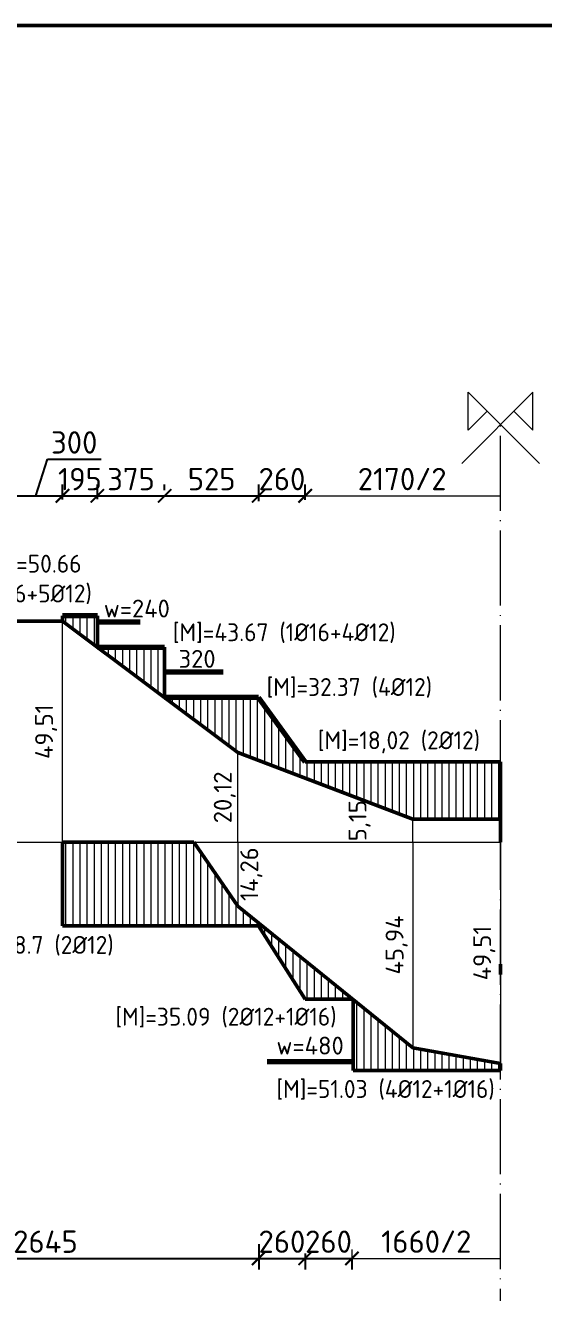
# Model space of a CAD drawing. Header units: millimetres. Extents: x 0 to 4970, y -594 to 1412.
# Drawn here: x 2619.5 to 2677.5, y 439 to 580.8 of the extents above; entities that cross this region are included whole.
import ezdxf

# ---------------------------------------------------------------- set-up
doc = ezdxf.new("R2010")
doc.units = ezdxf.units.MM
doc.header["$LTSCALE"] = 0.35
doc.header["$PDMODE"] = 3
doc.linetypes.add('ACAD_ISO04W100', pattern=[30, 24, -3, 0, -3])
doc.layers.get('0').update_dxf_attribs({"lineweight": 50})
for name, color, linetype, lineweight in [('Cot thep', 2, 'Continuous', 70), ('Cotthepcat', 3, 'Continuous', 70), ('DuongBaoBieuDo', 2, 'Continuous', 50), ('Kich Thuoc', 1, 'Continuous', 20), ('Ky Hieu', 4, 'Continuous', 20), ('Text', 40, 'Continuous', 20), ('Truc', 3, 'ACAD_ISO04W100', 20)]:
    doc.layers.add(name, color=color, linetype=linetype, lineweight=lineweight)
doc.styles.get("Standard").update_dxf_attribs({"font": 'isocpeur.ttf'})
doc.styles.add('VN', font='')
doc.styles.get('VN').set_extended_font_data('TCVN 7284')
doc.dimstyles.new('Dim50', dxfattribs={"dimtxt": 2.5, "dimasz": 1.5, "dimexe": 1.25, "dimexo": 0.625, "dimtad": 1, "dimlfac": 50, "dimtxsty": 'Standard', "dimblk": 'ARCHTICK', "dimcen": 2.5, "dimadec": 0, "dimazin": 0, "dimtfac": 1, "dimtmove": 0, "dimatfit": 3, "dimfxl": 1, "dimarcsym": 0})
doc.dimstyles.new('Dim50KT', dxfattribs={"dimtxt": 2.5, "dimasz": 1.5, "dimexe": 1.25, "dimexo": 0.625, "dimtad": 1, "dimlfac": 50, "dimtxsty": 'Standard', "dimblk": 'ARCHTICK', "dimcen": 2.5, "dimse1": 1, "dimse2": 1, "dimsd1": 1, "dimsd2": 1, "dimadec": 0, "dimazin": 0, "dimtfac": 1, "dimtmove": 0, "dimatfit": 3, "dimfxl": 1, "dimarcsym": 0})
doc.dimstyles.new('DimBDB2', dxfattribs={"dimtxt": 2, "dimasz": 1.5, "dimexe": 1.25, "dimexo": 0.625, "dimtad": 1, "dimlfac": 2, "dimtxsty": 'Standard', "dimblk": 'ARCHTICK', "dimcen": 2.5, "dimse1": 1, "dimse2": 1, "dimsd1": 1, "dimsd2": 1, "dimadec": 0, "dimazin": 0, "dimtfac": 1, "dimtmove": 0, "dimatfit": 3, "dimfxl": 1, "dimarcsym": 0})
pattern_1 = [(90, (2062.1005, -43.4163), (-0.79375, 5e-17), [])]

# ---------------------------------------------------------------- blocks, each defined once
blk = doc.blocks.new('*D1211')
at = {"layer": 'Defpoints', "color": 0}
for p in [(2623.69, 514.16), (2623.69, 489.4), (2623.69, 489.4)]:
    blk.add_point(p, dxfattribs=at)
at = {"layer": 'Kich Thuoc', "color": 0, "insert": (2621.86, 501.78), "char_height": 2, "attachment_point": 5, "rotation": 90}
blk.add_mtext('49,51', dxfattribs=at)
blk = doc.blocks.new('_ArchTick')
at = {"color": 0, "linetype": 'ByBlock', "const_width": 0.15}
blk.add_lwpolyline([(-0.5, -0.5), (0.5, 0.5)], dxfattribs=at)
blk = doc.blocks.new('*D1212')
at = {"layer": 'Defpoints', "color": 0}
for p in [(2643.29, 499.46), (2643.29, 489.4), (2643.66, 489.4)]:
    blk.add_point(p, dxfattribs=at)
at = {"layer": 'Kich Thuoc', "color": 0, "insert": (2641.84, 494.43), "char_height": 2, "attachment_point": 5, "rotation": 90}
blk.add_mtext('20,12', dxfattribs=at)
blk = doc.blocks.new('*D1213')
at = {"layer": 'Defpoints', "color": 0}
for p in [(2643.29, 489.4), (2643.29, 482.28), (2646.64, 482.28)]:
    blk.add_point(p, dxfattribs=at)
at = {"layer": 'Kich Thuoc', "color": 0, "insert": (2644.81, 485.84), "char_height": 2, "attachment_point": 5, "rotation": 90}
blk.add_mtext('14,26', dxfattribs=at)
blk = doc.blocks.new('*D1154')
at = {"layer": 'Defpoints', "color": 0}
for p in [(2664.72, 493.11), (2658.75, 490.54), (2664.72, 490.54)]:
    blk.add_point(p, dxfattribs=at)
at = {"layer": 'Kich Thuoc', "color": 0, "insert": (2656.92, 491.82), "char_height": 2, "attachment_point": 5, "rotation": 90}
blk.add_mtext('5,15', dxfattribs=at)
blk = doc.blocks.new('*D1214')
at = {"layer": 'Defpoints', "color": 0}
for p in [(2662.89, 489.4), (2662.89, 466.43), (2662.89, 466.43)]:
    blk.add_point(p, dxfattribs=at)
at = {"layer": 'Kich Thuoc', "color": 0, "insert": (2661.06, 477.92), "char_height": 2, "attachment_point": 5, "rotation": 90}
blk.add_mtext('45,94', dxfattribs=at)
blk = doc.blocks.new('*D1215')
at = {"layer": 'Defpoints', "color": 0}
for p in [(2672.69, 489.4), (2672.69, 464.65), (2672.69, 464.65)]:
    blk.add_point(p, dxfattribs=at)
at = {"layer": 'Kich Thuoc', "color": 0, "insert": (2670.86, 477.02), "char_height": 2, "attachment_point": 5, "rotation": 90}
blk.add_mtext('49,51', dxfattribs=at)
blk = doc.blocks.new('*D1160')
at = {"layer": 'Defpoints', "color": 0}
for p in [(2617.69, 528.03), (2623.69, 528.16), (2623.69, 527.41)]:
    blk.add_point(p, dxfattribs=at)
at = {"layer": 'Kich Thuoc', "color": 0, "lineweight": -2}
for p, q in [((2620.69, 528.16), (2622, 532.25)), ((2622, 532.25), (2628, 532.25)), ((2617.69, 528.66), (2617.69, 529.41)), ((2623.69, 528.03), (2623.69, 529.41)), ((2617.69, 528.16), (2623.69, 528.16))]:
    blk.add_line(p, q, dxfattribs=at)
at = {"layer": 'Kich Thuoc', "color": 0, "lineweight": -2, "xscale": 1.5, "yscale": 1.5, "zscale": 1.5, "rotation": 180}
blk.add_blockref('_ArchTick', (2617.69, 528.16), dxfattribs=at)
at = {"layer": 'Kich Thuoc', "color": 0, "lineweight": -2, "xscale": 1.5, "yscale": 1.5, "zscale": 1.5}
blk.add_blockref('_ArchTick', (2623.69, 528.16), dxfattribs=at)
at = {"layer": 'Kich Thuoc', "color": 0, "insert": (2625, 534.13), "char_height": 2.5, "attachment_point": 5}
blk.add_mtext('300', dxfattribs=at)
blk = doc.blocks.new('*D1137')
at = {"layer": 'Defpoints', "color": 0}
for p in [(2627.59, 528.16), (2623.69, 527.12), (2627.59, 527.18)]:
    blk.add_point(p, dxfattribs=at)
at = {"layer": 'Kich Thuoc', "color": 0, "lineweight": -2}
for p, q in [((2623.69, 527.75), (2623.69, 529.41)), ((2627.59, 527.8), (2627.59, 529.41)), ((2623.69, 528.16), (2627.59, 528.16))]:
    blk.add_line(p, q, dxfattribs=at)
at = {"layer": 'Kich Thuoc', "color": 0, "lineweight": -2, "xscale": 1.5, "yscale": 1.5, "zscale": 1.5, "rotation": 180}
blk.add_blockref('_ArchTick', (2623.69, 528.16), dxfattribs=at)
at = {"layer": 'Kich Thuoc', "color": 0, "lineweight": -2, "xscale": 1.5, "yscale": 1.5, "zscale": 1.5}
blk.add_blockref('_ArchTick', (2627.59, 528.16), dxfattribs=at)
at = {"layer": 'Kich Thuoc', "color": 0, "insert": (2625.64, 530.03), "char_height": 2.5, "attachment_point": 5}
blk.add_mtext('195', dxfattribs=at)
blk = doc.blocks.new('_None')
blk = doc.blocks.new('*D1138')
at = {"layer": 'Defpoints', "color": 0}
for p in [(2627.59, 528.16), (2635.11, 528.16), (2635.11, 528.16)]:
    blk.add_point(p, dxfattribs=at)
at = {"layer": 'Kich Thuoc', "color": 0, "lineweight": -2}
for p, q in [((2627.59, 528.78), (2627.59, 529.41)), ((2635.11, 528.78), (2635.11, 529.41)), ((2627.59, 528.16), (2635.11, 528.16))]:
    blk.add_line(p, q, dxfattribs=at)
at = {"layer": 'Kich Thuoc', "color": 0, "lineweight": -2, "xscale": 1.5, "yscale": 1.5, "zscale": 1.5, "rotation": 180}
blk.add_blockref('_ArchTick', (2627.59, 528.16), dxfattribs=at)
at = {"layer": 'Kich Thuoc', "color": 0, "lineweight": -2, "xscale": 1.5, "yscale": 1.5, "zscale": 1.5}
blk.add_blockref('_ArchTick', (2635.11, 528.16), dxfattribs=at)
at = {"layer": 'Kich Thuoc', "color": 0, "insert": (2631.35, 530.03), "char_height": 2.5, "attachment_point": 5}
blk.add_mtext('375', dxfattribs=at)
blk = doc.blocks.new('*D1139')
at = {"layer": 'Defpoints', "color": 0}
for p in [(2635.11, 528.16), (2645.63, 528.16), (2645.63, 526.94)]:
    blk.add_point(p, dxfattribs=at)
at = {"layer": 'Kich Thuoc', "color": 0, "lineweight": -2}
for p, q in [((2635.11, 528.78), (2635.11, 529.41)), ((2645.63, 527.56), (2645.63, 529.41)), ((2635.11, 528.16), (2645.63, 528.16))]:
    blk.add_line(p, q, dxfattribs=at)
at = {"layer": 'Kich Thuoc', "color": 0, "lineweight": -2, "xscale": 1.5, "yscale": 1.5, "zscale": 1.5, "rotation": 180}
blk.add_blockref('_ArchTick', (2635.11, 528.16), dxfattribs=at)
at = {"layer": 'Kich Thuoc', "color": 0, "lineweight": -2, "xscale": 1.5, "yscale": 1.5, "zscale": 1.5}
blk.add_blockref('_ArchTick', (2645.63, 528.16), dxfattribs=at)
at = {"layer": 'Kich Thuoc', "color": 0, "insert": (2640.37, 530.03), "char_height": 2.5, "attachment_point": 5}
blk.add_mtext('525', dxfattribs=at)
blk = doc.blocks.new('*D1140')
at = {"layer": 'Defpoints', "color": 0}
for p in [(2645.63, 528.16), (2650.83, 528.16), (2650.83, 527.08)]:
    blk.add_point(p, dxfattribs=at)
at = {"layer": 'Kich Thuoc', "color": 0, "lineweight": -2}
for p, q in [((2645.63, 528.78), (2645.63, 529.41)), ((2650.83, 527.7), (2650.83, 529.41)), ((2645.63, 528.16), (2650.83, 528.16))]:
    blk.add_line(p, q, dxfattribs=at)
at = {"layer": 'Kich Thuoc', "color": 0, "lineweight": -2, "xscale": 1.5, "yscale": 1.5, "zscale": 1.5, "rotation": 180}
blk.add_blockref('_ArchTick', (2645.63, 528.16), dxfattribs=at)
at = {"layer": 'Kich Thuoc', "color": 0, "lineweight": -2, "xscale": 1.5, "yscale": 1.5, "zscale": 1.5}
blk.add_blockref('_ArchTick', (2650.83, 528.16), dxfattribs=at)
at = {"layer": 'Kich Thuoc', "color": 0, "insert": (2648.23, 530.03), "char_height": 2.5, "attachment_point": 5}
blk.add_mtext('260', dxfattribs=at)
blk = doc.blocks.new('*D1144')
at = {"layer": 'Defpoints', "color": 0}
for p in [(2629.6, 513.93), (2634.4, 513.93), (2634.4, 513.93)]:
    blk.add_point(p, dxfattribs=at)
at = {"layer": 'Kich Thuoc', "color": 0, "insert": (2632, 515.55), "char_height": 2.5, "attachment_point": 5}
blk.add_mtext('{\\H0.8x;w=240}', dxfattribs=at)
blk = doc.blocks.new('*D1145')
at = {"layer": 'Defpoints', "color": 0}
for p in [(2635.33, 508.3), (2641.73, 508.3), (2641.73, 508.3)]:
    blk.add_point(p, dxfattribs=at)
at = {"layer": 'Kich Thuoc', "color": 0, "insert": (2638.74, 509.92), "char_height": 2.5, "attachment_point": 5}
blk.add_mtext('{\\H0.8x;320}', dxfattribs=at)
blk = doc.blocks.new('*D1147')
at = {"layer": 'Defpoints', "color": 0}
for p in [(2646.58, 465.08), (2656.18, 465.03), (2656.18, 465.03)]:
    blk.add_point(p, dxfattribs=at)
at = {"layer": 'Kich Thuoc', "color": 0, "insert": (2651.38, 466.66), "char_height": 2.5, "attachment_point": 5}
blk.add_mtext('{\\H0.8x;w=480}', dxfattribs=at)
blk = doc.blocks.new('*D2414')
at = {"layer": 'Defpoints', "color": 0}
for p in [(2645.63, 444.46), (2650.83, 444.04), (2650.83, 442.86)]:
    blk.add_point(p, dxfattribs=at)
at = {"layer": 'Kich Thuoc', "color": 0, "lineweight": -2}
for p, q in [((2645.63, 443.84), (2645.63, 441.61)), ((2645.63, 442.86), (2650.83, 442.86)), ((2650.83, 443.41), (2650.83, 441.61))]:
    blk.add_line(p, q, dxfattribs=at)
at = {"layer": 'Kich Thuoc', "color": 0, "lineweight": -2, "xscale": 1.5, "yscale": 1.5, "zscale": 1.5, "rotation": 180}
blk.add_blockref('_ArchTick', (2645.63, 442.86), dxfattribs=at)
at = {"layer": 'Kich Thuoc', "color": 0, "lineweight": -2, "xscale": 1.5, "yscale": 1.5, "zscale": 1.5}
blk.add_blockref('_ArchTick', (2650.83, 442.86), dxfattribs=at)
at = {"layer": 'Kich Thuoc', "color": 0, "insert": (2648.23, 444.73), "char_height": 2.5, "attachment_point": 5}
blk.add_mtext('260', dxfattribs=at)
blk = doc.blocks.new('*D2415')
at = {"layer": 'Defpoints', "color": 0}
for p in [(2645.63, 445.09), (2597.94, 442.86), (2645.63, 442.86)]:
    blk.add_point(p, dxfattribs=at)
at = {"layer": 'Kich Thuoc', "color": 0, "lineweight": -2}
for p, q in [((2597.94, 443.48), (2597.94, 444.11)), ((2645.63, 444.46), (2645.63, 441.61)), ((2597.94, 442.86), (2645.63, 442.86))]:
    blk.add_line(p, q, dxfattribs=at)
at = {"layer": 'Kich Thuoc', "color": 0, "lineweight": -2, "xscale": 1.5, "yscale": 1.5, "zscale": 1.5, "rotation": 180}
blk.add_blockref('_ArchTick', (2597.94, 442.86), dxfattribs=at)
at = {"layer": 'Kich Thuoc', "color": 0, "lineweight": -2, "xscale": 1.5, "yscale": 1.5, "zscale": 1.5}
blk.add_blockref('_ArchTick', (2645.63, 442.86), dxfattribs=at)
at = {"layer": 'Kich Thuoc', "color": 0, "insert": (2621.78, 444.73), "char_height": 2.5, "attachment_point": 5}
blk.add_mtext('2645', dxfattribs=at)
blk = doc.blocks.new('*D2413')
at = {"layer": 'Defpoints', "color": 0}
for p in [(2650.83, 443.41), (2656.06, 443.41), (2656.06, 442.86)]:
    blk.add_point(p, dxfattribs=at)
at = {"layer": 'Kich Thuoc', "color": 0, "lineweight": -2}
for p, q in [((2650.83, 442.86), (2656.06, 442.86)), ((2650.83, 442.79), (2650.83, 441.61)), ((2656.06, 442.79), (2656.06, 441.61))]:
    blk.add_line(p, q, dxfattribs=at)
at = {"layer": 'Kich Thuoc', "color": 0, "lineweight": -2, "xscale": 1.5, "yscale": 1.5, "zscale": 1.5, "rotation": 180}
blk.add_blockref('_ArchTick', (2650.83, 442.86), dxfattribs=at)
at = {"layer": 'Kich Thuoc', "color": 0, "lineweight": -2, "xscale": 1.5, "yscale": 1.5, "zscale": 1.5}
blk.add_blockref('_ArchTick', (2656.06, 442.86), dxfattribs=at)
at = {"layer": 'Kich Thuoc', "color": 0, "insert": (2653.44, 444.73), "char_height": 2.5, "attachment_point": 5}
blk.add_mtext('260', dxfattribs=at)

msp = doc.modelspace()

# ---------------------------------------------------------------- hatches: boundary and pattern name
at = {"layer": 'Ky Hieu'}
h = msp.add_hatch(dxfattribs=at)
h.set_pattern_fill('LINE', color=256, scale=0.25, angle=90, style=0)
h.set_pattern_definition(pattern_1)
h.paths.add_polyline_path([(2508.28119, 512.080559), (2500.83138, 512.080559), (2495.63138, 505.680559), (2491.189258, 505.680559), (2484.789258, 498.410559), (2415.687385, 498.410559), (2415.687385, 489.400559), (2486.541385, 489.400559)])
h.paths.add_polyline_path([(2513.687385, 517.720559), (2513.687385, 518.050559), (2508.316427, 518.050559), (2508.316427, 512.11732)])
h.paths.add_polyline_path([(2527.481748, 518.050559), (2519.687385, 518.050559), (2519.687385, 517.720559), (2527.481748, 511.230559)])
h.paths.add_polyline_path([(2535.228071, 511.230559), (2527.481748, 511.230559), (2535.228071, 504.780559)])
h.paths.add_polyline_path([(2541.261768, 504.780559), (2535.228071, 504.780559), (2539.287385, 501.400559), (2558.887385, 494.350559), (2578.487385, 493.200559), (2598.087385, 500.215559), (2604.534013, 504.800559), (2597.939792, 504.800559), (2591.539792, 498.410559), (2547.661768, 498.410559)])
h.paths.add_polyline_path([(2613.574759, 511.230559), (2604.534013, 511.230559), (2604.534013, 504.800559)])
h.paths.add_polyline_path([(2617.687385, 514.155559), (2617.687385, 514.730559), (2613.574759, 514.730559), (2613.574759, 511.230559)])
h.paths.add_polyline_path([(2627.588712, 514.730559), (2623.687385, 514.730559), (2623.687385, 514.155559), (2627.588712, 511.230559)])
h.paths.add_polyline_path([(2635.111271, 511.230559), (2627.588712, 511.230559), (2635.111271, 505.590559)])
h.paths.add_polyline_path([(2645.627771, 505.590559), (2635.111271, 505.590559), (2643.287385, 499.460559), (2662.887385, 491.975559), (2672.687385, 491.975559), (2672.687385, 498.410559), (2650.827771, 498.410559)])
h = msp.add_hatch(dxfattribs=at)
h.set_pattern_fill('LINE', color=256, scale=0.25, angle=90, style=0)
h.set_pattern_definition(pattern_1)
h.paths.add_polyline_path([(2415.687385, 489.400559), (2415.687385, 480.050559), (2420.048426, 480.050559), (2425.248426, 471.850559), (2429.048426, 471.850559)])
h.paths.add_polyline_path([(2435.287385, 463.655559), (2429.048426, 471.850559), (2429.048426, 467.250559), (2430.448426, 467.250559), (2436.848426, 460.170559), (2442.186981, 460.170559)])
h.paths.add_polyline_path([(2442.186981, 460.170559), (2442.186981, 453.230559), (2474.914743, 453.230559), (2474.914743, 460.170559), (2474.487385, 459.695559), (2457.337385, 453.360559), (2454.887385, 453.755559)])
h.paths.add_polyline_path([(2479.017383, 464.730559), (2474.914743, 460.170559), (2479.017383, 460.170559)])
h.paths.add_polyline_path([(2491.189258, 471.850559), (2495.63138, 471.850559), (2500.83138, 480.050559), (2513.687385, 480.050559), (2513.687385, 489.400559), (2498.987385, 489.400559), (2494.087385, 481.480559), (2479.017383, 464.730559), (2484.789258, 464.730559)])
h.paths.add_polyline_path([(2534.387385, 489.400559), (2519.687385, 489.400559), (2519.687385, 480.050559), (2541.285268, 480.050559), (2547.661768, 471.910559), (2552.106577, 471.910559), (2539.287385, 482.270559)])
h.paths.add_polyline_path([(2558.887385, 466.430559), (2552.106577, 471.910559), (2552.106577, 463.890559), (2585.268193, 463.890559), (2585.268193, 471.910559), (2578.487385, 466.430559), (2568.687385, 464.645559)])
h.paths.add_polyline_path([(2597.916292, 480.050559), (2617.687385, 480.050559), (2617.687385, 489.400559), (2602.987385, 489.400559), (2598.087385, 482.270559), (2585.268193, 471.910559), (2591.539792, 471.910559)])
h.paths.add_polyline_path([(2638.387385, 489.400559), (2623.687385, 489.400559), (2623.687385, 480.041444), (2645.627771, 480.050559), (2650.827771, 471.850559), (2656.182936, 471.850559), (2643.287385, 482.275559)])
h.paths.add_polyline_path([(2662.887385, 466.430559), (2656.182936, 471.850559), (2656.182936, 463.890559), (2672.687385, 463.890559), (2672.687385, 464.645559)])

# ---------------------------------------------------------------- linework, layer by layer
msp.add_lwpolyline([(2279.991956, 580.785388), (2818.034468, 580.785388), (2818.034468, 139.638217), (2279.991956, 139.638217)], close=True)
at = {"layer": 'Cot thep'}
for p, q in [((2627.588712, 514.730559), (2623.687385, 514.730559)), ((2627.588712, 511.230559), (2635.111271, 511.230559)), ((2645.627771, 505.590559), (2635.111271, 505.590559)), ((2645.627771, 505.590559), (2650.827771, 498.410559))]:
    msp.add_line(p, q, dxfattribs=at)
at = {"layer": 'Cotthepcat'}
for p, q in [((2627.588712, 514.050598), (2632.388712, 514.050598)), ((2635.26923, 508.485756), (2641.66923, 508.485756)), ((2656.182936, 464.829315), (2646.582936, 464.829315))]:
    msp.add_line(p, q, dxfattribs=at)
at = {"layer": 'DuongBaoBieuDo'}
for p, q in [((2623.687385, 514.155559), (2623.687385, 514.730559)), ((2627.588712, 514.730559), (2627.588712, 511.230559)), ((2627.588712, 511.230559), (2627.588712, 514.730559)), ((2635.111271, 511.230559), (2627.588712, 511.230559)), ((2635.111271, 505.590559), (2635.111271, 511.230559)), ((2635.111271, 505.590559), (2635.111271, 511.230559)), ((2645.627771, 505.590559), (2635.111271, 505.590559)), ((2650.827771, 498.410559), (2645.627771, 505.590559)), ((2672.687385, 498.410559), (2650.827771, 498.410559)), ((2672.687385, 498.410559), (2650.827771, 498.410559)), ((2672.687385, 489.400559), (2672.687385, 498.410559)), ((2623.687385, 489.400559), (2638.387385, 489.400559)), ((2623.687385, 489.400559), (2623.687385, 480.064362)), ((2638.387385, 489.400559), (2643.287385, 482.275559)), ((2643.287385, 482.275559), (2662.887385, 466.430559)), ((2623.687385, 480.041444), (2645.627771, 480.050559)), ((2645.627771, 480.050559), (2650.827771, 471.850559)), ((2645.627771, 480.050559), (2650.827771, 471.850559)), ((2672.687385, 475.779865), (2672.687385, 474.598865)), ((2650.827771, 471.850559), (2656.182936, 471.850559)), ((2650.827771, 471.850559), (2656.182936, 471.850559)), ((2656.182936, 471.850559), (2656.182936, 463.890559)), ((2656.182936, 471.850559), (2656.182936, 463.890559)), ((2662.887385, 466.430559), (2672.687385, 464.645559)), ((2672.687385, 463.890559), (2656.182936, 463.890559)), ((2656.182936, 463.890559), (2672.687385, 463.890559)), ((2672.687385, 464.645559), (2672.687385, 464.090559)), ((2672.687385, 463.890559), (2672.687385, 464.645559))]:
    msp.add_line(p, q, dxfattribs=at)
msp.add_lwpolyline([(2672.687385, 491.975559), (2662.887385, 491.975559), (2643.287385, 499.460559), (2623.687385, 514.155559), (2617.687385, 514.155559), (2598.087385, 500.215559), (2578.487385, 493.200559), (2558.887385, 494.350559), (2539.287385, 501.400559), (2519.687385, 517.720559), (2513.687385, 517.720559), (2486.541385, 489.400559), (2415.687385, 489.400559)], dxfattribs=at)
at = {"layer": 'Kich Thuoc'}
for p, q in [((2650.827771, 528.78422), (2650.827771, 529.40922)), ((2650.827771, 528.15922), (2672.687385, 528.15922)), ((2519.687385, 489.400559), (2623.687385, 489.400559)), ((2623.687385, 489.400559), (2672.687385, 489.400559)), ((2656.059237, 443.836949), (2656.059237, 441.609054)), ((2656.059237, 442.859054), (2672.687385, 442.859054))]:
    msp.add_line(p, q, dxfattribs=at)
at = {"layer": 'Ky Hieu'}
for p, q in [((2676.297819, 539.737977), (2668.344245, 531.784403)), ((2676.297819, 539.737977), (2668.344245, 531.784403)), ((2676.297819, 539.737977), (2668.344245, 531.784403)), ((2669.076951, 539.737977), (2677.030525, 531.784403)), ((2669.076951, 535.495336), (2669.076951, 539.737977)), ((2669.076951, 539.737977), (2677.030525, 531.784403)), ((2669.076951, 535.495336), (2669.076951, 539.737977)), ((2669.076951, 539.737977), (2677.030525, 531.784403)), ((2669.076951, 535.495336), (2669.076951, 539.737977)), ((2676.297819, 535.495336), (2676.297819, 539.737977)), ((2676.297819, 535.495336), (2676.297819, 539.737977)), ((2676.297819, 535.495336), (2676.297819, 539.737977)), ((2671.198271, 537.616656), (2669.076951, 535.495336)), ((2671.198271, 537.616656), (2669.076951, 535.495336)), ((2671.198271, 537.616656), (2669.076951, 535.495336)), ((2674.176498, 537.616656), (2676.297819, 535.495336)), ((2674.176498, 537.616656), (2676.297819, 535.495336)), ((2674.176498, 537.616656), (2676.297819, 535.495336)), ((2617.687385, 514.155559), (2623.687385, 514.155559)), ((2623.687385, 514.155559), (2643.287385, 499.460559)), ((2623.687385, 489.400559), (2623.687385, 514.155559)), ((2643.287385, 489.400559), (2643.287385, 499.460559)), ((2643.287385, 499.460559), (2662.887385, 491.975559)), ((2662.887385, 489.400559), (2662.887385, 491.975559)), ((2662.887385, 491.975559), (2672.687385, 491.975559)), ((2638.387385, 489.400559), (2643.287385, 482.275559)), ((2643.287385, 489.400559), (2643.287385, 482.275559)), ((2662.887385, 489.400559), (2662.887385, 466.430559)), ((2672.687385, 489.400559), (2672.687385, 464.645559)), ((2643.287385, 482.275559), (2662.887385, 466.430559)), ((2662.887385, 466.430559), (2672.687385, 464.645559))]:
    msp.add_line(p, q, dxfattribs=at)
at = {"layer": 'Truc'}
msp.add_line((2672.687385, 219.07273), (2672.687385, 536.127543), dxfattribs=at)

# ---------------------------------------------------------------- block references
at = {"layer": 'Kich Thuoc', "xscale": 1.5, "yscale": 1.5, "zscale": 1.5, "rotation": 180}
for p in [(2650.827771, 528.15922), (2656.059237, 442.859054)]:
    msp.add_blockref('_ArchTick', p, dxfattribs=at)

# ---------------------------------------------------------------- texts
at = {"layer": 'Kich Thuoc', "char_height": 2.5, "attachment_point": 5}
for s, insert in [('2170/2', (2661.676327, 530.03422)), ('1660/2', (2664.373311, 444.734054))]:
    msp.add_mtext(s, dxfattribs=dict(at, insert=insert))
at = {"layer": 'Text', "char_height": 2, "attachment_point": 5, "style": 'VN'}
for s, insert, width in [('[M]=50.66 \\P(1%%C16+5%%C12)', (2620.489091, 518.800676), 28.27522987), ('[M]=43.67 (1%%C16+4%%C12)', (2648.490028, 512.7927), 29.43407682), ('[M]=32.37 (4%%C12)', (2655.769706, 506.672006), 25.39258629), ('[M]=18,02 (2%%C12)', (2661.317774, 500.581519), 22.35006045), ('[M]=18.7 (2%%C12)', (2621.020994, 477.824381), 19.26105527), ('[M]=35.09 (2%%C12+1%%C16)', (2641.972314, 469.792172), 27.64827517), ('[M]=51.03 (4%%C12+1%%C16)', (2659.82411, 461.706884), 26.07359494)]:
    msp.add_mtext(s, dxfattribs=dict(at, insert=insert, width=width))

# ---------------------------------------------------------------- dimensions: what is measured, and where the dimension line sits
at = {"layer": 'Kich Thuoc'}
for base, p1, p2, override, picture, middle in [((2623.687385, 528.15922), (2617.687385, 528.03422), (2623.687385, 527.40922), {"dimtmove": 1}, '*D1160', (2622.62453, 532.254637)), ((2650.827771, 528.15922), (2645.627771, 528.15922), (2650.827771, 527.076701), {"dimldrblk": 'None'}, '*D1140', (2648.227771, 528.15922))]:
    dim = msp.add_linear_dim(base=base, p1=p1, p2=p2, dimstyle='Dim50', override=override, dxfattribs=at)
    dim.commit()
    dim.dimension.update_dxf_attribs({"geometry": picture, "text_midpoint": middle, "dimtype": 160})
for base, p1, p2, text, picture, middle in [((2627.588712, 528.15922), (2623.687385, 527.12494), (2627.588712, 527.178978), '195', '*D1137', (2625.638048, 528.15922)), ((2635.111271, 528.15922), (2627.588712, 528.15922), (2635.111271, 528.15922), '375', '*D1138', (2631.349991, 528.15922))]:
    dim = msp.add_linear_dim(base=base, p1=p1, p2=p2, text=text, dimstyle='Dim50', override={"dimldrblk": 'None'}, dxfattribs=at)
    dim.commit()
    dim.dimension.update_dxf_attribs({"geometry": picture, "text_midpoint": middle, "dimtype": 160})
dim = msp.add_linear_dim(base=(2645.627771, 528.15922), p1=(2635.111271, 528.15922), p2=(2645.627771, 526.939897), text='525', dimstyle='Dim50', override={"dimldrblk": 'None'}, dxfattribs=at)
dim.commit()
dim.dimension.update_dxf_attribs({"geometry": '*D1139', "text_midpoint": (2640.369521, 530.03422)})
for base, p1, p2, text, dimstyle, picture, middle in [((2634.395803, 513.926812), (2629.595803, 513.926812), (2634.395803, 513.926812), '{\\H0.8x;w=<>}', 'Dim50KT', '*D1144', (2631.995803, 513.926812)), ((2641.729341, 508.299023), (2635.329341, 508.299023), (2641.729341, 508.299023), '{\\H0.8x;<>}', 'Dim50KT', '*D1145', (2638.739428, 508.299023)), ((2656.059237, 442.859054), (2650.827771, 443.413102), (2656.059237, 443.413102), '260', 'Dim50', '*D2413', (2653.443504, 442.859054))]:
    dim = msp.add_linear_dim(base=base, p1=p1, p2=p2, text=text, dimstyle=dimstyle, dxfattribs=at)
    dim.commit()
    dim.dimension.update_dxf_attribs({"geometry": picture, "text_midpoint": middle, "dimtype": 160})
for base, p1, p2, picture, middle in [((2623.687385, 489.400559), (2623.687385, 514.155559), (2623.687385, 489.400559), '*D1211', (2621.862385, 501.778059)), ((2643.664995, 489.400559), (2643.287385, 499.460559), (2643.287385, 489.400559), '*D1212', (2641.839995, 494.430559)), ((2662.887385, 466.430559), (2662.887385, 489.400559), (2662.887385, 466.430559), '*D1214', (2661.062385, 477.915559)), ((2672.687385, 464.645559), (2672.687385, 489.400559), (2672.687385, 464.645559), '*D1215', (2670.862385, 477.023059))]:
    dim = msp.add_linear_dim(base=base, p1=p1, p2=p2, angle=90, dimstyle='DimBDB2', dxfattribs=at)
    dim.commit()
    dim.dimension.update_dxf_attribs({"geometry": picture, "text_midpoint": middle})
dim = msp.add_linear_dim(base=(2658.747856, 490.537378), p1=(2664.721109, 493.112378), p2=(2664.721109, 490.537378), angle=90, dimstyle='DimBDB2', dxfattribs=at)
dim.commit()
dim.dimension.update_dxf_attribs({"geometry": '*D1154', "text_midpoint": (2658.747856, 491.824878), "dimtype": 160})
dim = msp.add_linear_dim(base=(2646.637631, 482.275559), p1=(2643.287385, 489.400559), p2=(2643.287385, 482.275559), angle=90, text='14,26', dimstyle='DimBDB2', dxfattribs=at)
dim.commit()
dim.dimension.update_dxf_attribs({"geometry": '*D1213', "text_midpoint": (2646.637631, 485.838059), "dimtype": 160})
for base, p1, p2, text, dimstyle, picture, middle in [((2656.182936, 465.030809), (2646.582936, 465.084399), (2656.182936, 465.030809), '{\\H0.8x;w=<>}', 'Dim50KT', '*D1147', (2651.382936, 466.655809)), ((2645.627771, 442.859054), (2597.939792, 442.859054), (2645.627771, 445.086949), '2645', 'Dim50', '*D2415', (2621.783781, 444.734054))]:
    dim = msp.add_linear_dim(base=base, p1=p1, p2=p2, text=text, dimstyle=dimstyle, dxfattribs=at)
    dim.commit()
    dim.dimension.update_dxf_attribs({"geometry": picture, "text_midpoint": middle})
dim = msp.add_linear_dim(base=(2650.827771, 442.859054), p1=(2645.627771, 444.461949), p2=(2650.827771, 444.038102), dimstyle='Dim50', dxfattribs=at)
dim.commit()
dim.dimension.update_dxf_attribs({"geometry": '*D2414', "text_midpoint": (2648.227771, 442.859054), "dimtype": 160})

doc.saveas('drawing.dxf')
